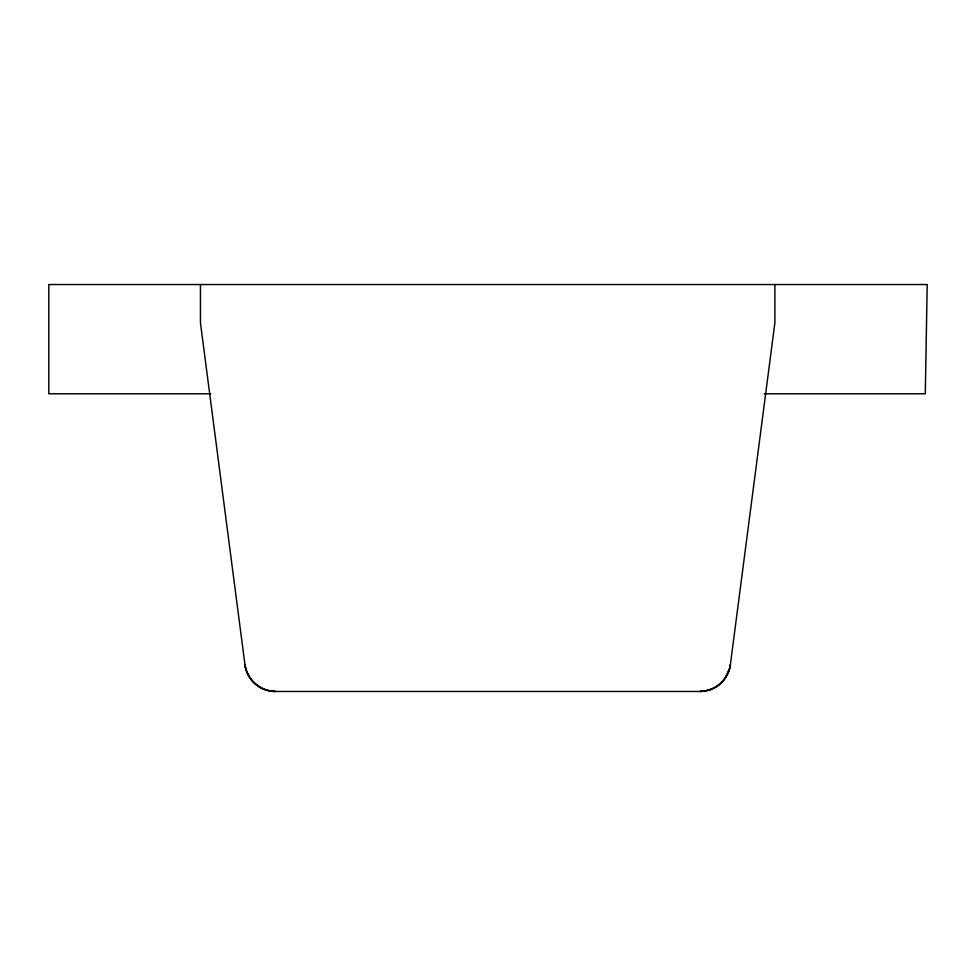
<?xml version="1.0" encoding="UTF-8"?>
<svg xmlns="http://www.w3.org/2000/svg" width="976" height="976" viewBox="0 0 976 976"><rect width="100%" height="100%" fill="white"/><g stroke="black" fill="none" stroke-linecap="round" stroke-linejoin="round"><path stroke-width="1.46" d="M724.094 679.308C718.714 687.08 709.235 691.13 699.975 691.472L275.354 691.472L269.193 690.642M724.912 678.247L729.572 668.767L730.353 664.79L774.883 322.824L774.883 284.528M706.136 690.642L699.975 691.472A30.634 30.634 0 0 0 730.353 664.79C728.584 676.893 719.361 687.885 707.197 690.349M210.779 393.792L48.8 393.792L48.8 284.528L927.2 284.528L925.297 393.792L764.245 393.792M268.132 690.349C255.968 687.885 246.745 676.893 244.976 664.79L200.446 322.824L200.446 284.528M275.354 691.472C260.397 691.496 246.867 679.625 244.976 664.79A30.634 30.634 0 0 0 275.354 691.472"/></g></svg>
